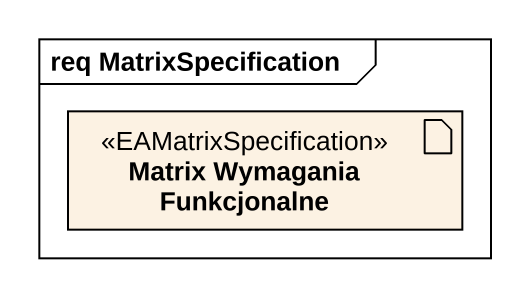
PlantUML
@startuml
mainframe req MatrixSpecification
artifact "Matrix Wymagania Funkcjonalne" as Matrix_Wymagania <<EAMatrixSpecification>>
@enduml
